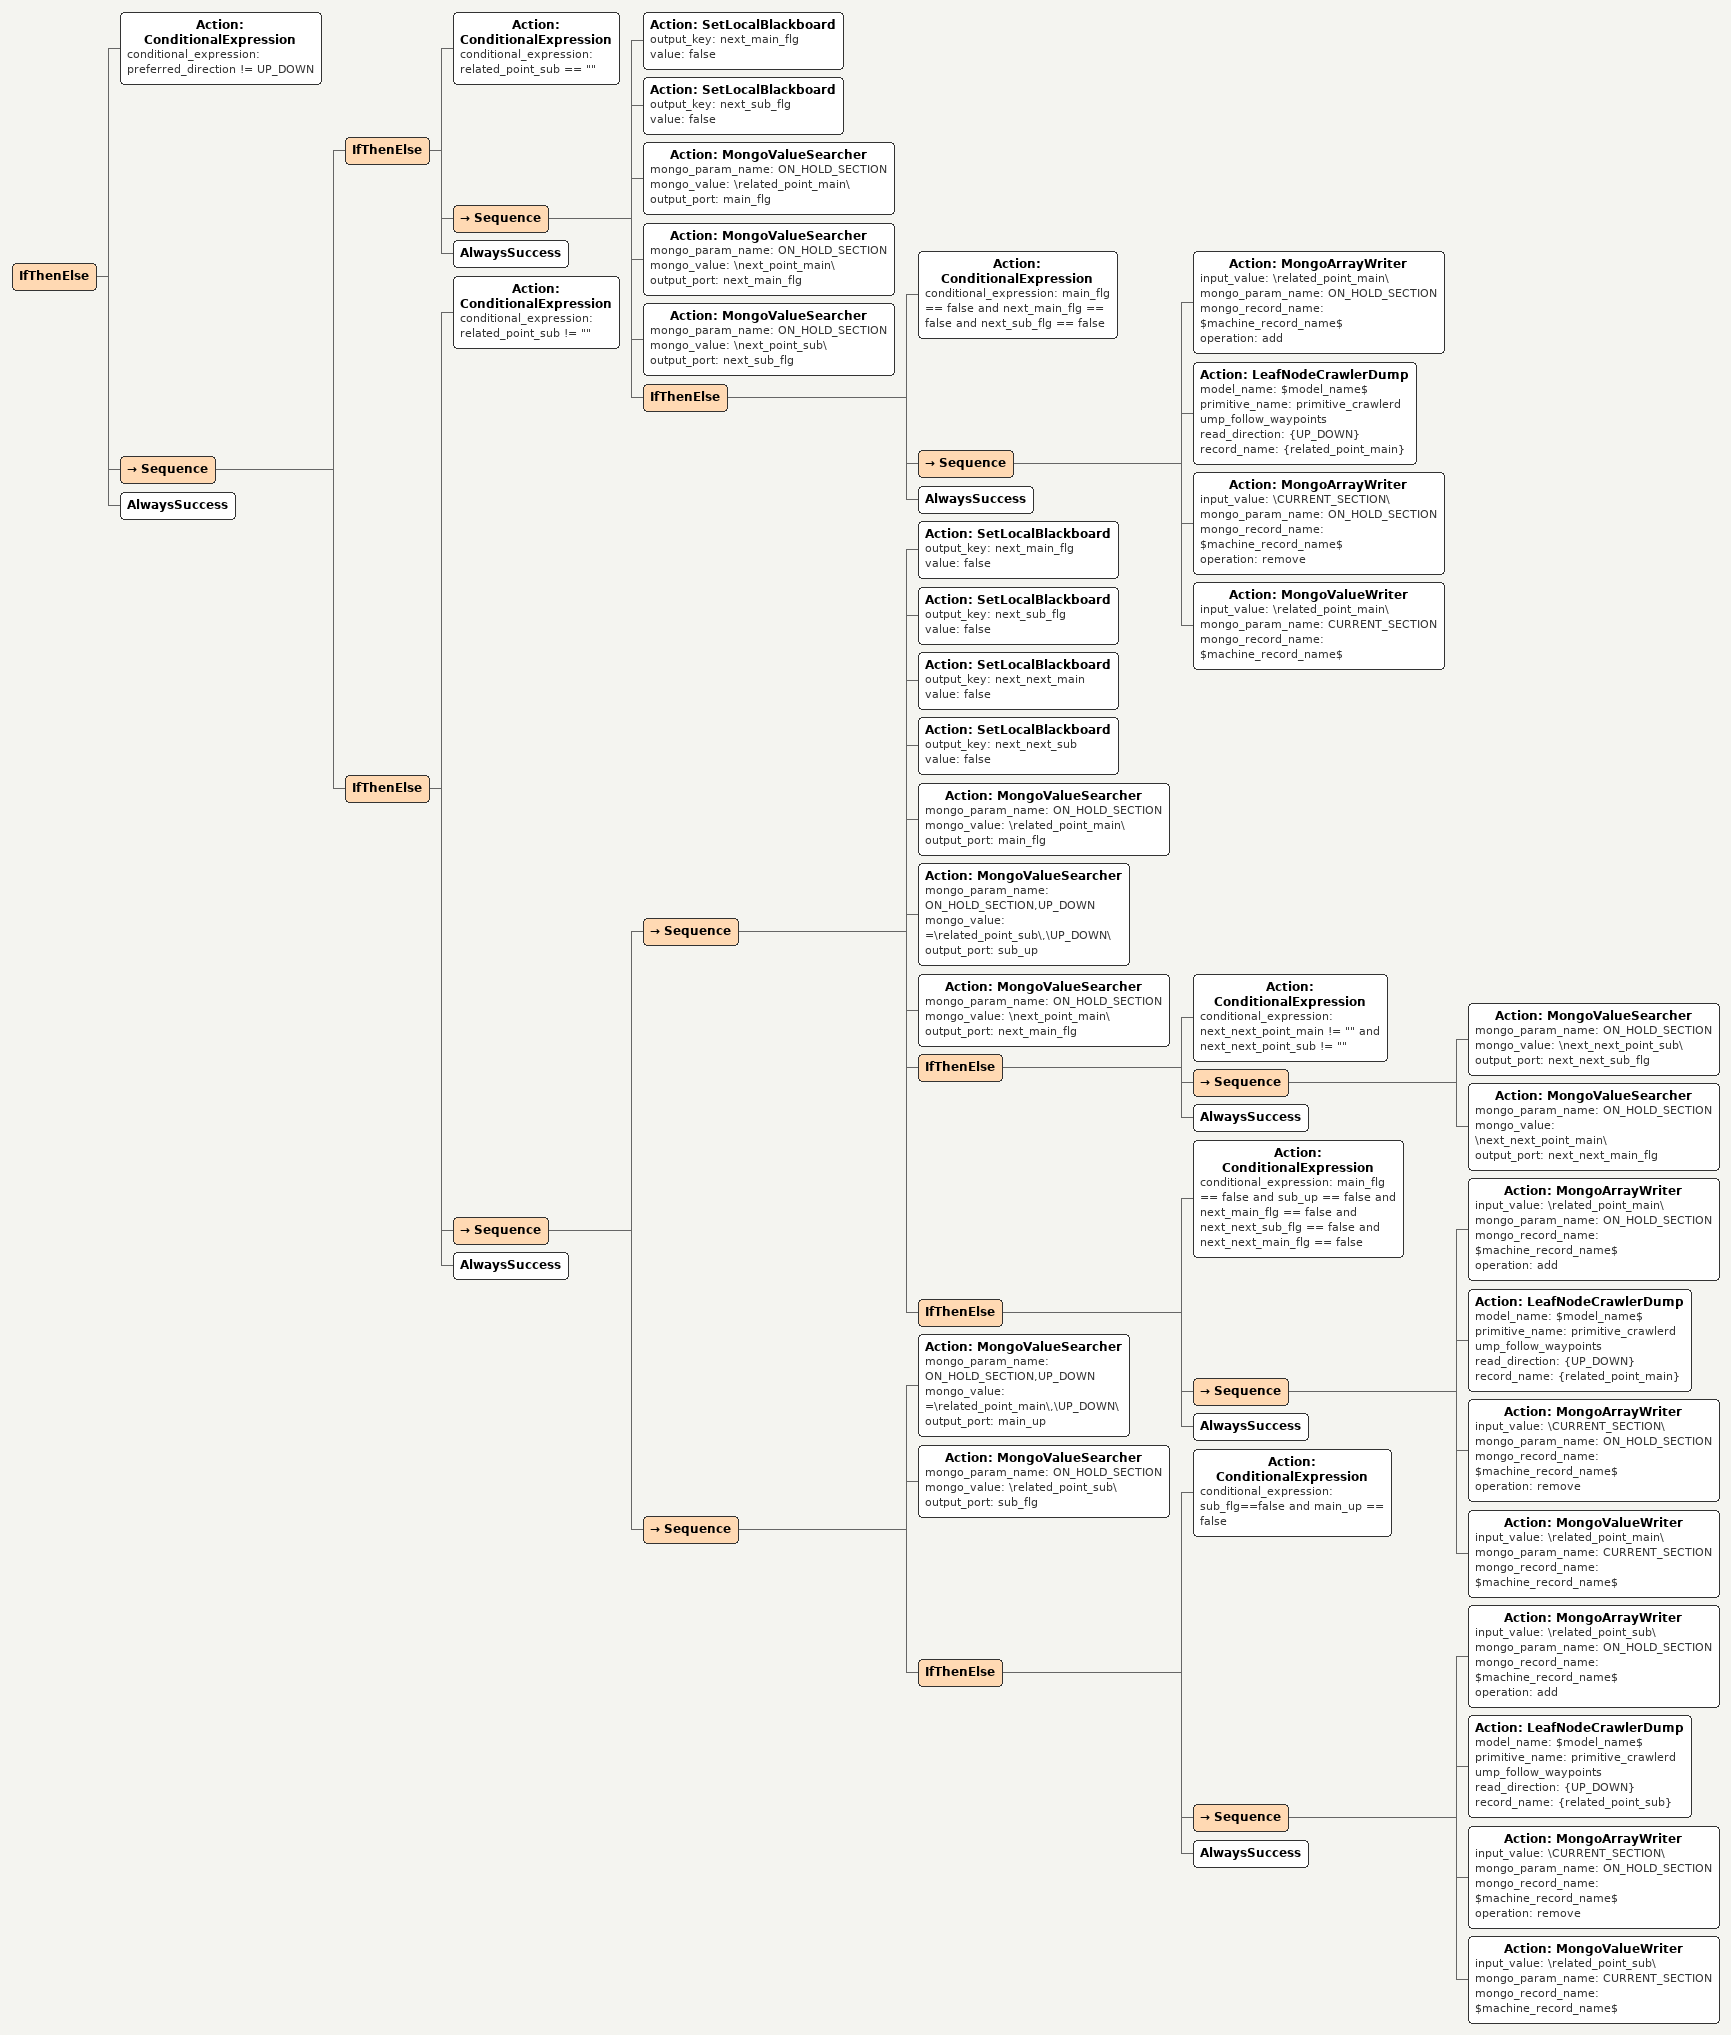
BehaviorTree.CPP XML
<IfThenElse>
    <Action ID="ConditionalExpression" conditional_expression="preferred_direction != UP_DOWN"/>
    <Sequence>
        <IfThenElse>
            <Action ID="ConditionalExpression" conditional_expression="related_point_sub == &quot;&quot;"/>
            <Sequence>
                <Action ID="SetLocalBlackboard" output_key="next_main_flg" value="false"/>
                <Action ID="SetLocalBlackboard" output_key="next_sub_flg" value="false"/>
                <Action ID="MongoValueSearcher" mongo_param_name="ON_HOLD_SECTION" mongo_value="\related_point_main\" output_port="main_flg"/>
                <Action ID="MongoValueSearcher" mongo_param_name="ON_HOLD_SECTION" mongo_value="\next_point_main\" output_port="next_main_flg"/>
                <Action ID="MongoValueSearcher" mongo_param_name="ON_HOLD_SECTION" mongo_value="\next_point_sub\" output_port="next_sub_flg"/>
                <IfThenElse>
                    <Action ID="ConditionalExpression" conditional_expression="main_flg == false and next_main_flg == false and next_sub_flg == false"/>
                    <Sequence>
                        <Action ID="MongoArrayWriter" input_value="\related_point_main\" mongo_param_name="ON_HOLD_SECTION" mongo_record_name="$machine_record_name$" operation="add"/>
                        <Action ID="LeafNodeCrawlerDump" model_name="$model_name$" primitive_name="primitive_crawlerdump_follow_waypoints" read_direction="{UP_DOWN}" record_name="{related_point_main}"/>
                        <Action ID="MongoArrayWriter" input_value="\CURRENT_SECTION\" mongo_param_name="ON_HOLD_SECTION" mongo_record_name="$machine_record_name$" operation="remove"/>
                        <Action ID="MongoValueWriter" input_value="\related_point_main\" mongo_param_name="CURRENT_SECTION" mongo_record_name="$machine_record_name$"/>
                    </Sequence>
                    <AlwaysSuccess/>
                </IfThenElse>
            </Sequence>
            <AlwaysSuccess/>
        </IfThenElse>
        <IfThenElse>
            <Action ID="ConditionalExpression" conditional_expression="related_point_sub != &quot;&quot;"/>
            <Sequence>
                <Sequence>
                    <Action ID="SetLocalBlackboard" output_key="next_main_flg" value="false"/>
                    <Action ID="SetLocalBlackboard" output_key="next_sub_flg" value="false"/>
                    <Action ID="SetLocalBlackboard" output_key="next_next_main" value="false"/>
                    <Action ID="SetLocalBlackboard" output_key="next_next_sub" value="false"/>
                    <Action ID="MongoValueSearcher" mongo_param_name="ON_HOLD_SECTION" mongo_value="\related_point_main\" output_port="main_flg"/>
                    <Action ID="MongoValueSearcher" mongo_param_name="ON_HOLD_SECTION,UP_DOWN" mongo_value="=\related_point_sub\,\UP_DOWN\" output_port="sub_up"/>
                    <Action ID="MongoValueSearcher" mongo_param_name="ON_HOLD_SECTION" mongo_value="\next_point_main\" output_port="next_main_flg"/>
                    <IfThenElse>
                        <Action ID="ConditionalExpression" conditional_expression="next_next_point_main != &quot;&quot; and next_next_point_sub != &quot;&quot;"/>
                        <Sequence>
                            <Action ID="MongoValueSearcher" mongo_param_name="ON_HOLD_SECTION" mongo_value="\next_next_point_sub\" output_port="next_next_sub_flg"/>
                            <Action ID="MongoValueSearcher" mongo_param_name="ON_HOLD_SECTION" mongo_value="\next_next_point_main\" output_port="next_next_main_flg"/>
                        </Sequence>
                        <AlwaysSuccess/>
                    </IfThenElse>
                    <IfThenElse>
                        <Action ID="ConditionalExpression" conditional_expression="main_flg == false and sub_up == false and next_main_flg == false and next_next_sub_flg == false and next_next_main_flg == false"/>
                        <Sequence>
                            <Action ID="MongoArrayWriter" input_value="\related_point_main\" mongo_param_name="ON_HOLD_SECTION" mongo_record_name="$machine_record_name$" operation="add"/>
                            <Action ID="LeafNodeCrawlerDump" model_name="$model_name$" primitive_name="primitive_crawlerdump_follow_waypoints" read_direction="{UP_DOWN}" record_name="{related_point_main}"/>
                            <Action ID="MongoArrayWriter" input_value="\CURRENT_SECTION\" mongo_param_name="ON_HOLD_SECTION" mongo_record_name="$machine_record_name$" operation="remove"/>
                            <Action ID="MongoValueWriter" input_value="\related_point_main\" mongo_param_name="CURRENT_SECTION" mongo_record_name="$machine_record_name$"/>
                        </Sequence>
                        <AlwaysSuccess/>
                    </IfThenElse>
                </Sequence>
                <Sequence>
                    <Action ID="MongoValueSearcher" mongo_param_name="ON_HOLD_SECTION,UP_DOWN" mongo_value="=\related_point_main\,\UP_DOWN\" output_port="main_up"/>
                    <Action ID="MongoValueSearcher" mongo_param_name="ON_HOLD_SECTION" mongo_value="\related_point_sub\" output_port="sub_flg"/>
                    <IfThenElse>
                        <Action ID="ConditionalExpression" conditional_expression="sub_flg==false and main_up == false"/>
                        <Sequence>
                            <Action ID="MongoArrayWriter" input_value="\related_point_sub\" mongo_param_name="ON_HOLD_SECTION" mongo_record_name="$machine_record_name$" operation="add"/>
                            <Action ID="LeafNodeCrawlerDump" model_name="$model_name$" primitive_name="primitive_crawlerdump_follow_waypoints" read_direction="{UP_DOWN}" record_name="{related_point_sub}"/>
                            <Action ID="MongoArrayWriter" input_value="\CURRENT_SECTION\" mongo_param_name="ON_HOLD_SECTION" mongo_record_name="$machine_record_name$" operation="remove"/>
                            <Action ID="MongoValueWriter" input_value="\related_point_sub\" mongo_param_name="CURRENT_SECTION" mongo_record_name="$machine_record_name$"/>
                        </Sequence>
                        <AlwaysSuccess/>
                    </IfThenElse>
                </Sequence>
            </Sequence>
            <AlwaysSuccess/>
        </IfThenElse>
    </Sequence>
    <AlwaysSuccess/>
</IfThenElse>
